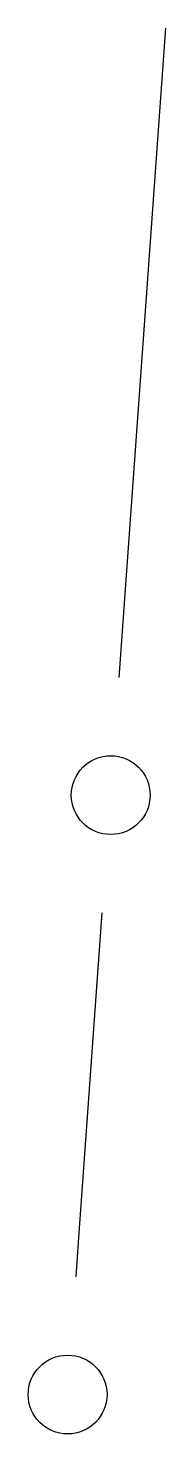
# Model space of a CAD drawing. Header units: metres. Extents: x -3947 to -3704, y 4976 to 6609.
# Drawn here: x -3860.06 to -3859.19, y 6498.64 to 6507.57 of the extents above; entities that cross this region are included whole.
import ezdxf

# ---------------------------------------------------------------- set-up
doc = ezdxf.new("R2010")
doc.units = ezdxf.units.M
doc.header["$MEASUREMENT"] = 0
doc.layers.add('Кабели', color=7, linetype='Continuous', lineweight=25)

msp = doc.modelspace()

# ---------------------------------------------------------------- linework, layer by layer
at = {"layer": 'Кабели', "linetype": 'Continuous'}
for p, q in [((-3859.4828, 6503.4421), (-3859.187, 6507.5679)), ((-3859.738, 6499.883), (-3859.5901, 6501.9459)), ((-3859.7559, 6499.6333), (-3859.738, 6499.883))]:
    msp.add_line(p, q, dxfattribs=at)
for centre in [(-3859.5364, 6502.694), (-3859.8095, 6498.8852)]:
    msp.add_circle(centre, 0.25, dxfattribs=at)

doc.saveas('drawing.dxf')
